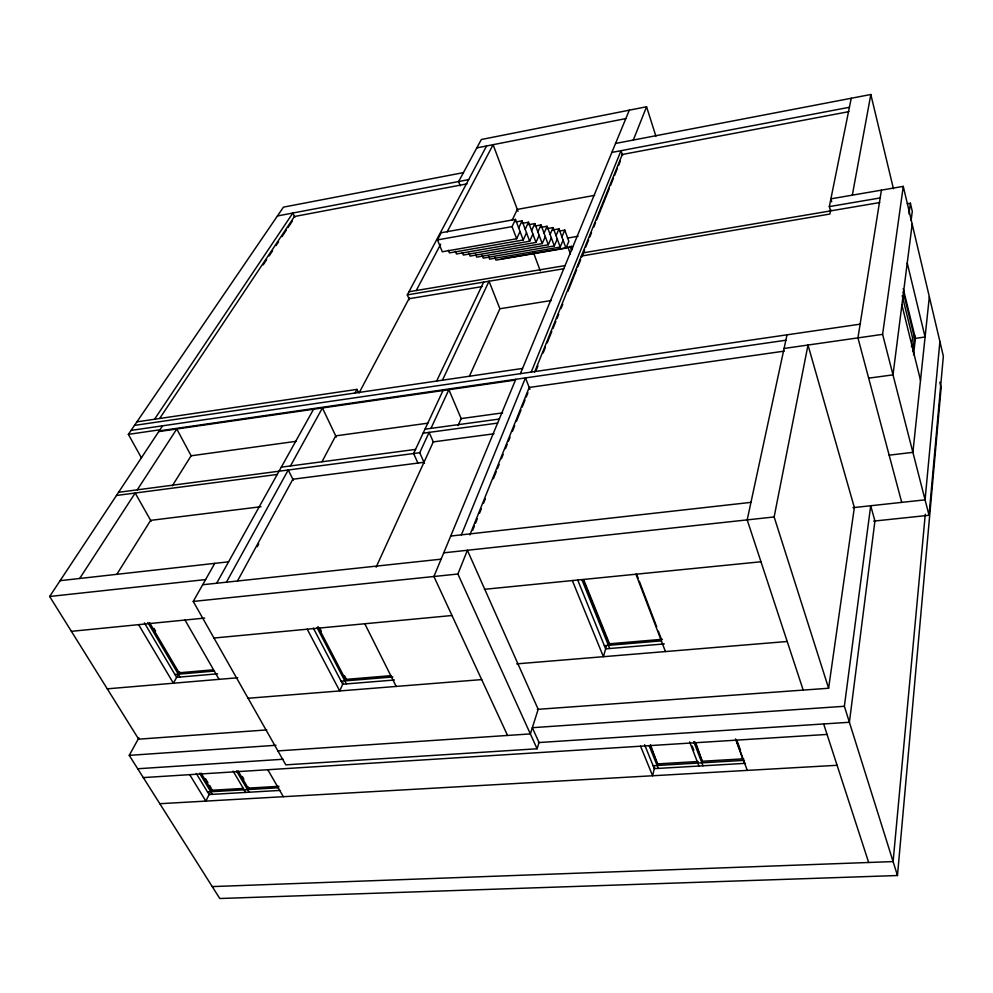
<?xml version="1.0" encoding="UTF-8"?>
<svg xmlns="http://www.w3.org/2000/svg" width="993" height="993" viewBox="0 0 993 993"><rect width="100%" height="100%" fill="white"/><g stroke="black" fill="none" stroke-linecap="round" stroke-linejoin="round"><path stroke-width="1.49" d="M873.604 521.126L929.038 515.28L943.35 356.152L903.27 186.386L830.905 198.836L831.687 201.827M138.933 737.787L129.239 755.363L219.776 898.504L897.473 875.528L941.128 387.717L939.812 382.193M925.277 514.225L893.104 861.589L212.241 886.6M939.899 341.555L925.066 499.839L852.975 507.671M929.336 296.808L912.89 452.349L889.157 455.166M913.548 354.786L915.397 338.377L903.233 288.665M912.778 351.683L914.652 335.286M911.487 346.681L912.53 337.645L902.203 295.641M874.957 520.853L849.4 722.271L538.417 742.578M911.115 220.471L912.294 211.348L910.395 203.242L907.341 203.751M912.182 224.17L893.005 374.87L868.664 378.147M897.473 875.528L844.373 706.284L870.7 505.747L874.945 520.99M909.005 213.843L910.395 203.242M929.038 515.28L882.603 334.356L903.27 186.386M828.609 688.248L854.352 507.522L808.004 345.03L774.143 516.956L828.609 688.248L537.325 709.374M881.399 190.147L857.952 337.893L901.718 502.371M852.329 195.149L870.836 94.496L615.561 143.451M830.744 209.523L829.838 214.054L581.364 256.057L581.724 257.063L584.604 249.901M830.52 211.099L829.329 206.606L851.237 98.245M743.645 758.813L702.212 761.259L695.981 743.347M787.015 334.827L747.195 519.885L803.2 690.098M698.153 761.494L657.49 763.902L650.465 744.787M654.635 767.291L652.612 775.756L640.559 746.202M662.393 639.281L608.87 643.849L609.156 642.843L583.983 580.433M606.338 646.443L603.396 656.696L572.328 580.557M214.773 563.354L193.238 601.435L285.81 764.858L537.089 748.772L539.038 742.541L532.335 727.695L844.373 706.284M633.311 140.038L646.567 106.748L481.344 139.504L458.617 181.533L460.305 185.852M537.089 748.772L457.897 574.016L467.393 550.271L538.181 709.312L530.361 733.914L277.903 750.907M534.631 372.04L622.288 154.498L848.903 111.638M469.9 534.892L529.219 387.456L784.271 351.125M536.195 370.228L537.933 365.921M543.121 352.999L545.43 347.265M547.168 342.957L551.785 331.476M552.94 328.609L555.832 321.422M556.986 318.554L558.724 314.247M561.033 308.513L562.758 304.206M567.959 291.284L576.623 269.748M577.777 266.881L580.669 259.707M585.758 247.046L588.638 239.884M589.792 237.029L591.518 232.734M593.814 227.012L595.552 222.717M596.694 219.85L609.367 188.372M610.521 185.505L613.389 178.355M614.543 175.488L617.423 168.338M618.577 165.471L620.302 161.176M472.693 530.274L474.418 525.98M475.56 523.112L477.285 518.818M479.594 513.096L481.32 508.801M483.616 503.066L485.341 498.771M493.397 478.725L496.277 471.563M497.419 468.708L499.156 464.414M501.453 458.679L503.178 454.384M505.474 448.662L507.2 444.355M508.354 441.5L510.079 437.205M512.376 431.471L514.684 425.749M516.41 421.454L521.015 409.997M522.157 407.13L525.036 399.968M526.191 397.101L527.916 392.806M531.23 372.09L621.022 150.675L622.611 155.454M461.385 534.842L525.446 377.899L529.952 389.318M520.382 373.678L629.314 110.161M515.777 379.301L433.916 576.499L507.56 735.453M494.874 257.373L495.941 260.129L565.985 248.138L568.828 241.336L564.794 230.115L560.238 230.91M488.556 256.368L489.648 259.148L560.189 247.034L563.105 240.182M561.914 236.88L564.794 230.115M482.126 255.35L483.231 258.155L554.305 245.916L557.272 239.003M556.055 235.676L559.009 228.862L553.014 229.904M475.585 254.307L476.702 257.137L548.31 244.774L551.338 237.811M550.11 234.447L553.113 227.583L547.081 228.638M468.932 253.24L470.074 256.107L542.203 243.608L545.294 236.595M343.268 682.948L339.718 690.942L307.247 629.202M391.23 675.65L345.502 679.423L345.936 678.43L344.534 675.724M458.058 425.575L461.162 418.587L502.632 412.877M544.052 233.206L547.118 226.28L541.036 227.347M462.291 252.483L463.309 255.052L535.997 242.429L539.149 235.353M537.883 231.928L541.024 224.952L535.016 226.019M455.39 251.39L456.432 253.985L529.666 241.225L532.893 234.087M469.317 376.459L499.889 308.761L551.326 300.507M531.603 230.637L534.805 223.599L528.76 224.679M448.377 250.273L449.432 252.892L523.224 239.996L526.513 232.809M376.111 567.202L433.296 441.885L494.005 433.792M525.21 229.321L528.487 222.233L522.392 223.313M523.224 239.996L515.479 219.403L441.277 232.722L437.466 239.896L442.295 251.775L516.658 238.754L520.022 231.506M424.458 463.346L419.716 452.721L429.113 432.377L433.469 442.282M430.962 428.38L448.873 389.678L461.36 419.058M518.706 227.98L522.045 220.831L516.025 221.911M443.015 390.522L413.622 453.516L418.041 463.371M278.983 786.307L248.163 788.132L248.622 787.151M442.444 380.195L489.04 281.23L499.839 308.637M516.658 238.754L512.065 226.615L515.479 219.403M512.14 220.272L517.303 209.399L594.621 195.36M436.659 381.051L483.641 282.124M243.31 788.417L211.497 790.291L211.968 789.336M209.697 793.308L205.861 801.103L189.7 774.664M416.253 290.527L440.681 244.191M447.135 231.915L493.099 144.693L518.048 211.397M321.993 461.745L335.696 435.865L427.747 423.192M359.069 392.967L409.401 297.9M355.035 393.029L356.983 389.38L136.91 421.851M409.364 299.712L407.304 294.871L486.57 145.971M257.274 546.696L258.751 543.978M237.55 580.893L292.861 479.234L423.986 462.291M177.548 675.674L173.403 683.221L138.586 624.647M149.595 622.748L179.088 672.795L179.609 671.851M226.429 582.196L288.231 469.999L293.369 480.252M290.465 465.953L322.415 407.949L336.292 437.106M216.648 583.251L313.565 409.228M117.124 573.867L150.638 520.369L260.998 506.715M172.298 485.825L191.115 455.787L296.411 441.277M79.676 578.485L135.185 493.024L151.159 521.288M137.257 489.834L176.779 428.988L191.339 456.197M266.782 729.917L138.685 739.177L49.65 596.483L162.554 425.811M263.182 264.87L266.596 259.732M269.165 255.884L272.591 250.745M276.004 245.619L278.574 241.771M282 236.632L286.269 230.215M287.982 227.645L292.252 221.228M160.022 417.929L294.424 216.511L467.045 183.866M154.536 419.245L292.848 213.036L294.822 217.38M141.54 458.071L128.37 434.363L283.452 207.14L463.446 172.621M476.801 147.895L625.826 118.589M277.419 215.965L468.646 179.634M611.837 152.425L849.412 107.281M437.466 239.896L512.065 226.615M567.487 238.097L578.075 236.26M501.304 258.912L573.011 246.624M829.329 206.606L880.158 197.942M879.711 202.56L582.618 252.954L582.978 253.96M408.967 291.743L565.054 265.59M407.304 294.871L563.751 268.755M408.955 298.744L482.164 286.592M134.489 425.401L522.541 368.44M131.076 430.403L860.137 324.165M128.37 434.363L159.935 429.783M159.215 430.875L785.848 340.239M158.731 431.595L515.466 380.058M784.085 348.456L882.603 334.356M914.901 338.439L925.079 336.999L907.242 263.021M424.967 429.199L499.28 419.058M423.105 433.196L497.605 423.092M281.304 467.157L415.533 449.407M118.577 492.292L419.716 452.721M116.479 495.47L277.246 474.455M450.71 536.046L750.956 502.371M60.114 580.669L228.589 561.815M443.734 552.84L774.143 516.956M49.65 596.483L205.601 579.577M202.684 584.74L441.115 559.171M193.238 601.435L457.897 574.016M484.423 589.321L760.973 561.765M71.397 631.337L204.67 618.08M213.967 638.027L451.989 615.511M179.088 672.795L213.321 669.803M174.942 674.483L214.414 671.057M217.591 673.813L176.63 677.35L144.382 622.847M604.365 645.698L661.549 640.845M107.269 688.832L237.737 677.76M664.317 643.911L605.643 648.863L577.715 580.036M516.708 663.87L787.201 641.49M341.133 681.21L392.893 676.965M394.42 680.006L342.697 684.214L313.316 628.048M248.089 698.265L481.679 679.597M129.239 755.363L275.967 745.284M137.704 768.756L283.142 759.248M143.302 777.593L827.057 734.423M207.5 791.942L278.611 787.759M653.121 765.715L744.402 760.34M280.15 790.416L209.089 794.549L196.242 773.423M745.495 763.332L654.313 768.632L644.618 744.738M159.823 803.709L837.087 765.293M205.563 778.76L207.971 782.72M209.573 785.364L211.161 788.008M201.082 773.113L211.497 790.291M199.543 773.212L212.365 794.363M233.082 771.089L245.693 792.426M242.342 776.489L243.906 779.145M154.014 628.408L155.566 631.039M237.948 770.779L248.163 788.132M236.433 770.878L249.032 792.228M147.82 622.499L180.006 677.052M267.812 769.736L283.34 796.709M184.996 620.042L219.056 679.349M317.09 627.688L346.408 683.916M319.87 628.333L321.273 631.039M317.996 626.595L345.502 679.423M364.803 623.765L396.195 686.436M356.983 389.38L358.262 392.173M583.102 579.999L608.87 643.849M649.211 745.88L658.297 768.408M581.873 579.627L609.714 648.528M650.204 745.83L657.49 763.902M692.195 746.053L693.822 750.274M689.626 741.883L698.948 766.037M694.678 741.585L702.212 761.259M693.735 741.622L703.019 765.802M636.575 574.028L638.201 578.311M639.293 581.166L656.708 626.868M658.334 631.151L661.599 639.728M635.942 574.215L665.434 651.557M522.045 220.831L529.666 241.225M533.241 251.999L540.291 270.853M528.487 222.233L535.997 242.429M534.805 223.599L542.203 243.608M541.024 224.952L548.31 244.774M735.515 738.966L744.427 763.394M547.118 226.28L554.305 245.916M553.113 227.583L560.189 247.034M736.905 740.356L740.53 750.298M736.21 740.157L747.257 770.394M559.009 228.862L565.985 248.138M570.094 246.276L571.658 250.608M567.822 246.885L570.367 253.947M571.471 246.041L572.514 248.933M823.656 723.947L868.676 862.483M646.567 106.748L655.889 136.153M901.905 304.938L920.511 380.307M903.208 291.706L915.161 340.462M870.836 94.496L893.427 188.732"/></g></svg>
